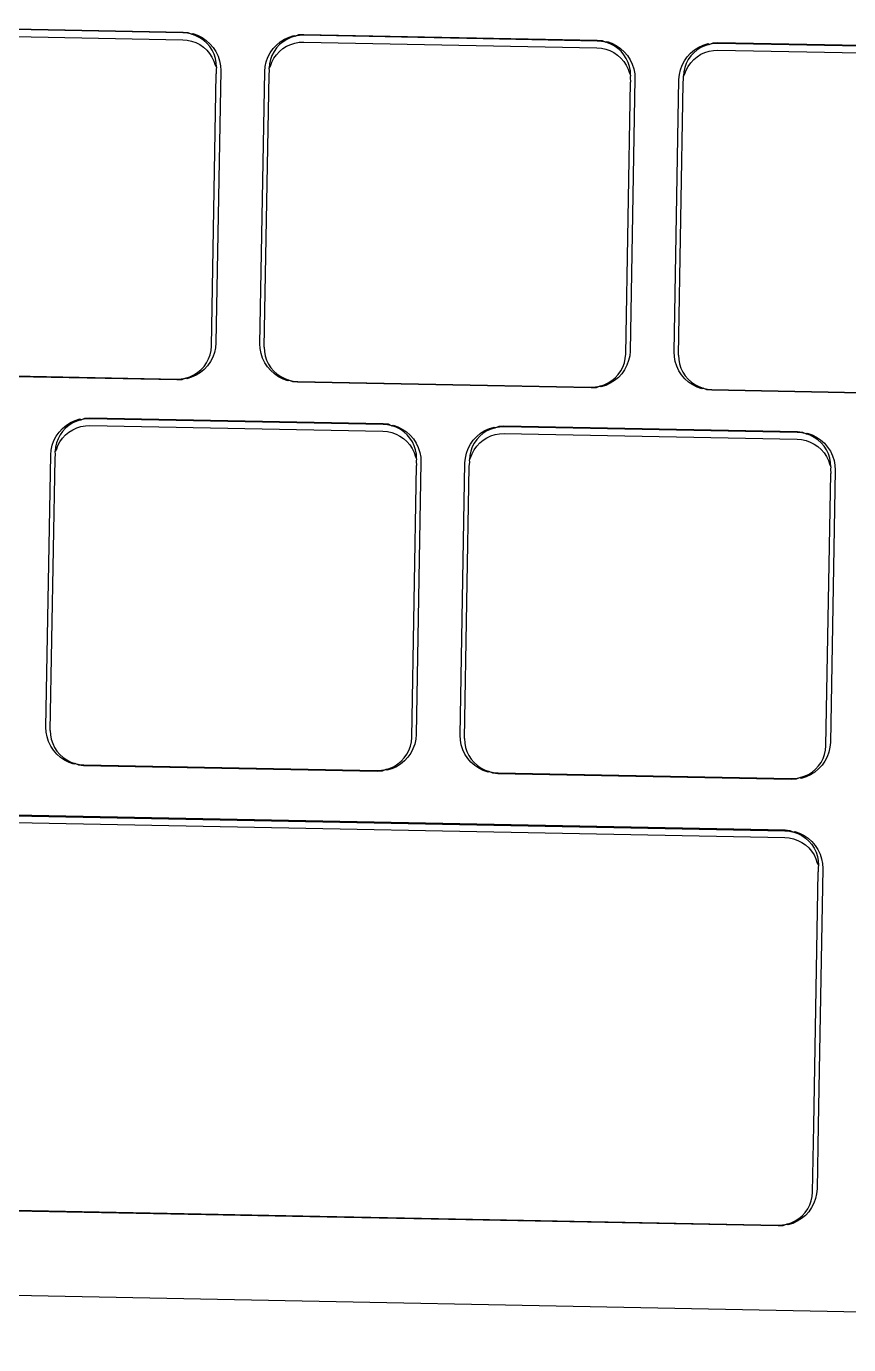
# Model space of a CAD drawing. Header units: millimetres. Extents: x 44692 to 101945, y -26273 to 14445.
# Drawn here: x 64309.3 to 64342.4, y -3054.6 to -3001.5 of the extents above; entities that cross this region are included whole.
import ezdxf

# ---------------------------------------------------------------- set-up
doc = ezdxf.new("R2010")
doc.units = ezdxf.units.MM
doc.header["$LTSCALE"] = 100
doc.layers.add('Muebles', color=112, linetype='Continuous')

msp = doc.modelspace()

# ---------------------------------------------------------------- linework, layer by layer
at = {"layer": 'Muebles'}
for p, q in [((64303.762, -3001.483), (64315.579, -3001.713)), ((64315.573, -3001.748), (64303.767, -3001.518)), ((64303.762, -3001.791), (64315.568, -3002.021)), ((64315.568, -3002.021), (64315.747, -3002.037)), ((64315.752, -3001.763), (64315.573, -3001.748)), ((64315.579, -3001.713), (64315.776, -3001.73)), ((64315.747, -3002.037), (64315.922, -3002.074)), ((64315.927, -3001.801), (64315.752, -3001.763)), ((64315.776, -3001.73), (64315.927, -3001.801)), ((64315.922, -3002.074), (64316.091, -3002.135)), ((64315.927, -3001.801), (64315.974, -3001.773)), ((64316.096, -3001.862), (64315.927, -3001.801)), ((64315.974, -3001.773), (64316.165, -3001.841)), ((64316.256, -3001.943), (64316.096, -3001.862)), ((64316.165, -3001.841), (64316.345, -3001.933)), ((64316.404, -3002.044), (64316.256, -3001.943)), ((64316.345, -3001.933), (64316.512, -3002.047)), ((64316.537, -3002.163), (64316.404, -3002.044)), ((64316.512, -3002.047), (64316.662, -3002.181)), ((64319.495, -3002.105), (64319.666, -3001.997)), ((64319.755, -3002.011), (64319.604, -3002.106)), ((64319.666, -3001.997), (64319.85, -3001.913)), ((64319.918, -3001.936), (64319.755, -3002.011)), ((64319.85, -3001.913), (64320.043, -3001.852)), ((64320.089, -3001.883), (64319.918, -3001.936)), ((64320.043, -3001.852), (64320.089, -3001.883)), ((64320.089, -3001.883), (64320.243, -3001.817)), ((64320.265, -3001.851), (64320.089, -3001.883)), ((64320.243, -3001.817), (64320.44, -3001.808)), ((64320.445, -3001.843), (64320.265, -3001.851)), ((64320.44, -3001.808), (64332.257, -3002.039)), ((64332.25, -3002.074), (64320.445, -3001.843)), ((64332.429, -3002.089), (64332.25, -3002.074)), ((64332.257, -3002.039), (64332.453, -3002.055)), ((64332.605, -3002.126), (64332.429, -3002.089)), ((64332.453, -3002.055), (64332.605, -3002.126)), ((64332.605, -3002.126), (64332.652, -3002.098)), ((64332.652, -3002.098), (64332.843, -3002.166)), ((64316.091, -3002.135), (64316.251, -3002.216)), ((64316.251, -3002.216), (64316.399, -3002.317)), ((64316.399, -3002.317), (64316.532, -3002.436)), ((64316.532, -3002.436), (64316.648, -3002.572)), ((64316.653, -3002.298), (64316.537, -3002.163)), ((64316.648, -3002.572), (64316.745, -3002.72)), ((64316.75, -3002.447), (64316.653, -3002.298)), ((64316.662, -3002.181), (64316.793, -3002.334)), ((64316.827, -3002.608), (64316.75, -3002.447)), ((64316.793, -3002.334), (64316.903, -3002.502)), ((64316.881, -3002.776), (64316.827, -3002.608)), ((64316.903, -3002.502), (64316.989, -3002.682)), ((64318.996, -3002.721), (64319.089, -3002.544)), ((64319.089, -3002.544), (64319.205, -3002.381)), ((64319.244, -3002.496), (64319.161, -3002.653)), ((64319.205, -3002.381), (64319.341, -3002.234)), ((64319.239, -3002.769), (64319.341, -3002.624)), ((64319.346, -3002.351), (64319.244, -3002.496)), ((64319.341, -3002.234), (64319.495, -3002.105)), ((64319.341, -3002.624), (64319.462, -3002.493)), ((64319.467, -3002.22), (64319.346, -3002.351)), ((64319.462, -3002.493), (64319.599, -3002.379)), ((64319.604, -3002.106), (64319.467, -3002.22)), ((64319.599, -3002.379), (64319.75, -3002.284)), ((64319.75, -3002.284), (64319.913, -3002.209)), ((64319.913, -3002.209), (64320.084, -3002.156)), ((64320.084, -3002.156), (64320.261, -3002.124)), ((64320.261, -3002.124), (64320.44, -3002.116)), ((64320.44, -3002.116), (64332.245, -3002.347)), ((64332.245, -3002.347), (64332.425, -3002.362)), ((64332.425, -3002.362), (64332.6, -3002.4)), ((64332.6, -3002.4), (64332.769, -3002.46)), ((64332.774, -3002.187), (64332.605, -3002.126)), ((64332.769, -3002.46), (64332.929, -3002.541)), ((64332.934, -3002.268), (64332.774, -3002.187)), ((64332.843, -3002.166), (64333.023, -3002.258)), ((64332.929, -3002.541), (64333.077, -3002.642)), ((64333.081, -3002.369), (64332.934, -3002.268)), ((64333.023, -3002.258), (64333.19, -3002.372)), ((64333.214, -3002.488), (64333.081, -3002.369)), ((64333.19, -3002.372), (64333.34, -3002.507)), ((64333.33, -3002.624), (64333.214, -3002.488)), ((64333.428, -3002.773), (64333.33, -3002.624)), ((64333.34, -3002.507), (64333.471, -3002.659)), ((64335.882, -3002.706), (64336.018, -3002.559)), ((64336.018, -3002.559), (64336.173, -3002.43)), ((64336.145, -3002.545), (64336.024, -3002.676)), ((64336.282, -3002.432), (64336.145, -3002.545)), ((64336.173, -3002.43), (64336.344, -3002.323)), ((64336.277, -3002.705), (64336.428, -3002.609)), ((64336.433, -3002.336), (64336.282, -3002.432)), ((64336.344, -3002.323), (64336.527, -3002.238)), ((64336.428, -3002.609), (64336.591, -3002.534)), ((64336.595, -3002.261), (64336.433, -3002.336)), ((64336.527, -3002.238), (64336.721, -3002.177)), ((64336.591, -3002.534), (64336.762, -3002.481)), ((64336.766, -3002.208), (64336.595, -3002.261)), ((64336.721, -3002.177), (64336.766, -3002.208)), ((64336.762, -3002.481), (64336.938, -3002.45)), ((64336.766, -3002.208), (64336.92, -3002.142)), ((64336.943, -3002.177), (64336.766, -3002.208)), ((64336.92, -3002.142), (64337.117, -3002.133)), ((64336.938, -3002.45), (64337.118, -3002.442)), ((64337.123, -3002.168), (64336.943, -3002.177)), ((64337.117, -3002.133), (64348.935, -3002.364)), ((64337.118, -3002.442), (64348.923, -3002.672)), ((64348.928, -3002.399), (64337.123, -3002.168)), ((64316.745, -3002.72), (64316.822, -3002.881)), ((64316.822, -3002.881), (64316.877, -3003.049)), ((64316.877, -3003.049), (64316.922, -3003.127)), ((64316.913, -3002.95), (64316.881, -3002.776)), ((64316.922, -3003.127), (64316.908, -3003.223)), ((64316.922, -3003.127), (64316.913, -3002.95)), ((64316.989, -3002.682), (64317.051, -3002.872)), ((64317.051, -3002.872), (64317.087, -3003.068)), ((64317.087, -3003.068), (64317.096, -3003.261)), ((64318.869, -3003.296), (64318.885, -3003.103)), ((64318.885, -3003.103), (64318.928, -3002.909)), ((64318.928, -3002.909), (64318.996, -3002.721)), ((64319.063, -3002.992), (64319.048, -3003.168)), ((64319.048, -3003.168), (64319.096, -3003.092)), ((64319.101, -3002.819), (64319.063, -3002.992)), ((64319.096, -3003.092), (64319.157, -3002.926)), ((64319.161, -3002.653), (64319.101, -3002.819)), ((64319.157, -3002.926), (64319.239, -3002.769)), ((64333.077, -3002.642), (64333.21, -3002.761)), ((64333.21, -3002.761), (64333.326, -3002.897)), ((64333.326, -3002.897), (64333.423, -3003.046)), ((64333.423, -3003.046), (64333.499, -3003.206)), ((64333.504, -3002.933), (64333.428, -3002.773)), ((64333.471, -3002.659), (64333.58, -3002.827)), ((64333.559, -3003.101), (64333.504, -3002.933)), ((64333.591, -3003.275), (64333.559, -3003.101)), ((64333.58, -3002.827), (64333.667, -3003.007)), ((64333.667, -3003.007), (64333.728, -3003.197)), ((64335.606, -3003.234), (64335.674, -3003.046)), ((64335.674, -3003.046), (64335.767, -3002.87)), ((64335.779, -3003.144), (64335.74, -3003.317)), ((64335.767, -3002.87), (64335.882, -3002.706)), ((64335.839, -3002.978), (64335.779, -3003.144)), ((64335.834, -3003.251), (64335.917, -3003.094)), ((64335.921, -3002.821), (64335.839, -3002.978)), ((64335.917, -3003.094), (64336.019, -3002.949)), ((64336.024, -3002.676), (64335.921, -3002.821)), ((64336.019, -3002.949), (64336.14, -3002.818)), ((64336.14, -3002.818), (64336.277, -3002.705)), ((64316.724, -3014.36), (64316.917, -3003.4)), ((64317.096, -3003.261), (64316.903, -3014.233)), ((64316.908, -3003.223), (64316.917, -3003.4)), ((64318.675, -3014.267), (64318.869, -3003.296)), ((64318.85, -3014.402), (64319.043, -3003.441)), ((64319.043, -3003.441), (64319.058, -3003.265)), ((64319.058, -3003.265), (64319.048, -3003.168)), ((64333.499, -3003.206), (64333.554, -3003.374)), ((64333.554, -3003.374), (64333.6, -3003.452)), ((64333.774, -3003.586), (64333.58, -3014.558)), ((64333.6, -3003.452), (64333.586, -3003.548)), ((64333.586, -3003.548), (64333.595, -3003.725)), ((64333.6, -3003.452), (64333.591, -3003.275)), ((64333.728, -3003.197), (64333.764, -3003.393)), ((64333.764, -3003.393), (64333.774, -3003.586)), ((64335.353, -3014.592), (64335.547, -3003.621)), ((64335.547, -3003.621), (64335.563, -3003.428)), ((64335.563, -3003.428), (64335.606, -3003.234)), ((64335.721, -3003.766), (64335.736, -3003.59)), ((64335.74, -3003.317), (64335.726, -3003.493)), ((64335.726, -3003.493), (64335.774, -3003.418)), ((64335.736, -3003.59), (64335.726, -3003.493)), ((64335.774, -3003.418), (64335.834, -3003.251)), ((64333.402, -3014.685), (64333.595, -3003.725)), ((64335.527, -3014.727), (64335.721, -3003.766)), ((64316.903, -3014.233), (64316.886, -3014.426)), ((64318.685, -3014.461), (64318.675, -3014.267)), ((64316.61, -3014.876), (64316.671, -3014.709)), ((64316.671, -3014.709), (64316.709, -3014.537)), ((64316.775, -3014.807), (64316.682, -3014.984)), ((64316.709, -3014.537), (64316.724, -3014.36)), ((64316.843, -3014.62), (64316.775, -3014.807)), ((64316.886, -3014.426), (64316.843, -3014.62)), ((64318.721, -3014.657), (64318.685, -3014.461)), ((64318.783, -3014.846), (64318.721, -3014.657)), ((64318.85, -3014.402), (64318.858, -3014.578)), ((64318.858, -3014.578), (64318.89, -3014.753)), ((64318.89, -3014.753), (64318.945, -3014.921)), ((64333.387, -3014.862), (64333.402, -3014.685)), ((64333.564, -3014.751), (64333.521, -3014.945)), ((64333.58, -3014.558), (64333.564, -3014.751)), ((64335.363, -3014.786), (64335.353, -3014.592)), ((64335.399, -3014.982), (64335.363, -3014.786)), ((64335.527, -3014.727), (64335.536, -3014.904)), ((64316.168, -3015.422), (64316.305, -3015.308)), ((64316.431, -3015.295), (64316.276, -3015.424)), ((64316.305, -3015.308), (64316.425, -3015.178)), ((64316.425, -3015.178), (64316.528, -3015.033)), ((64316.567, -3015.148), (64316.431, -3015.295)), ((64316.528, -3015.033), (64316.61, -3014.876)), ((64316.682, -3014.984), (64316.567, -3015.148)), ((64318.869, -3015.027), (64318.783, -3014.846)), ((64318.978, -3015.195), (64318.869, -3015.027)), ((64318.945, -3014.921), (64319.022, -3015.081)), ((64319.109, -3015.347), (64318.978, -3015.195)), ((64319.022, -3015.081), (64319.119, -3015.23)), ((64319.259, -3015.482), (64319.109, -3015.347)), ((64319.119, -3015.23), (64319.235, -3015.365)), ((64319.235, -3015.365), (64319.368, -3015.485)), ((64333.103, -3015.503), (64333.206, -3015.358)), ((64333.206, -3015.358), (64333.288, -3015.201)), ((64333.36, -3015.309), (64333.245, -3015.473)), ((64333.288, -3015.201), (64333.349, -3015.034)), ((64333.349, -3015.034), (64333.387, -3014.862)), ((64333.453, -3015.132), (64333.36, -3015.309)), ((64333.521, -3014.945), (64333.453, -3015.132)), ((64335.46, -3015.172), (64335.399, -3014.982)), ((64335.547, -3015.352), (64335.46, -3015.172)), ((64335.536, -3014.904), (64335.568, -3015.078)), ((64335.656, -3015.52), (64335.547, -3015.352)), ((64335.568, -3015.078), (64335.623, -3015.246)), ((64335.623, -3015.246), (64335.699, -3015.406)), ((64315.332, -3015.72), (64303.515, -3015.49)), ((64303.521, -3015.455), (64315.327, -3015.685)), ((64315.327, -3015.685), (64315.506, -3015.677)), ((64315.529, -3015.712), (64315.332, -3015.72)), ((64315.506, -3015.677), (64315.683, -3015.646)), ((64315.683, -3015.646), (64315.529, -3015.712)), ((64315.683, -3015.646), (64315.854, -3015.593)), ((64315.729, -3015.676), (64315.683, -3015.646)), ((64315.922, -3015.616), (64315.729, -3015.676)), ((64315.854, -3015.593), (64316.016, -3015.518)), ((64316.106, -3015.531), (64315.922, -3015.616)), ((64316.016, -3015.518), (64316.168, -3015.422)), ((64316.276, -3015.424), (64316.106, -3015.531)), ((64319.426, -3015.596), (64319.259, -3015.482)), ((64319.368, -3015.485), (64319.516, -3015.586)), ((64319.607, -3015.688), (64319.426, -3015.596)), ((64319.516, -3015.586), (64319.675, -3015.667)), ((64319.798, -3015.756), (64319.607, -3015.688)), ((64319.675, -3015.667), (64319.844, -3015.727)), ((64319.844, -3015.727), (64319.798, -3015.756)), ((64319.844, -3015.727), (64320.02, -3015.765)), ((64319.996, -3015.799), (64319.844, -3015.727)), ((64320.193, -3015.815), (64319.996, -3015.799)), ((64320.02, -3015.765), (64320.199, -3015.78)), ((64332.01, -3016.045), (64320.193, -3015.815)), ((64320.199, -3015.78), (64332.004, -3016.01)), ((64332.532, -3015.918), (64332.694, -3015.843)), ((64332.783, -3015.856), (64332.6, -3015.941)), ((64332.694, -3015.843), (64332.845, -3015.747)), ((64332.954, -3015.749), (64332.783, -3015.856)), ((64332.845, -3015.747), (64332.982, -3015.633)), ((64333.109, -3015.62), (64332.954, -3015.749)), ((64332.982, -3015.633), (64333.103, -3015.503)), ((64333.245, -3015.473), (64333.109, -3015.62)), ((64335.787, -3015.672), (64335.656, -3015.52)), ((64335.699, -3015.406), (64335.797, -3015.555)), ((64335.937, -3015.807), (64335.787, -3015.672)), ((64335.797, -3015.555), (64335.913, -3015.69)), ((64335.913, -3015.69), (64336.046, -3015.81)), ((64336.104, -3015.921), (64335.937, -3015.807)), ((64336.046, -3015.81), (64336.193, -3015.911)), ((64332.004, -3016.01), (64332.184, -3016.002)), ((64332.207, -3016.037), (64332.01, -3016.045)), ((64332.184, -3016.002), (64332.361, -3015.971)), ((64332.361, -3015.971), (64332.207, -3016.037)), ((64332.361, -3015.971), (64332.532, -3015.918)), ((64332.407, -3016.002), (64332.361, -3015.971)), ((64332.6, -3015.941), (64332.407, -3016.002)), ((64336.284, -3016.013), (64336.104, -3015.921)), ((64336.193, -3015.911), (64336.353, -3015.992)), ((64336.475, -3016.081), (64336.284, -3016.013)), ((64336.353, -3015.992), (64336.522, -3016.052)), ((64336.522, -3016.052), (64336.475, -3016.081)), ((64336.522, -3016.052), (64336.698, -3016.09)), ((64336.674, -3016.124), (64336.522, -3016.052)), ((64336.87, -3016.14), (64336.674, -3016.124)), ((64336.698, -3016.09), (64336.877, -3016.105)), ((64348.687, -3016.371), (64336.87, -3016.14)), ((64336.877, -3016.105), (64348.682, -3016.335)), ((64310.88, -3017.546), (64311.051, -3017.438)), ((64311.14, -3017.452), (64310.989, -3017.547)), ((64311.051, -3017.438), (64311.234, -3017.353)), ((64311.302, -3017.377), (64311.14, -3017.452)), ((64311.234, -3017.353), (64311.428, -3017.293)), ((64311.474, -3017.323), (64311.302, -3017.377)), ((64311.428, -3017.293), (64311.474, -3017.323)), ((64311.474, -3017.323), (64311.628, -3017.258)), ((64311.65, -3017.292), (64311.474, -3017.323)), ((64311.628, -3017.258), (64311.825, -3017.249)), ((64311.83, -3017.284), (64311.65, -3017.292)), ((64311.825, -3017.249), (64323.642, -3017.479)), ((64323.635, -3017.514), (64311.83, -3017.284)), ((64323.642, -3017.479), (64323.838, -3017.496)), ((64323.838, -3017.496), (64323.99, -3017.567)), ((64310.381, -3018.162), (64310.474, -3017.985)), ((64310.474, -3017.985), (64310.589, -3017.822)), ((64310.629, -3017.937), (64310.546, -3018.094)), ((64310.589, -3017.822), (64310.726, -3017.674)), ((64310.731, -3017.792), (64310.629, -3017.937)), ((64310.726, -3017.674), (64310.88, -3017.546)), ((64310.726, -3018.065), (64310.847, -3017.934)), ((64310.852, -3017.661), (64310.731, -3017.792)), ((64310.847, -3017.934), (64310.984, -3017.82)), ((64310.989, -3017.547), (64310.852, -3017.661)), ((64310.984, -3017.82), (64311.135, -3017.725)), ((64311.135, -3017.725), (64311.298, -3017.65)), ((64311.298, -3017.65), (64311.469, -3017.596)), ((64311.469, -3017.596), (64311.646, -3017.565)), ((64311.646, -3017.565), (64311.825, -3017.557)), ((64311.825, -3017.557), (64323.63, -3017.787)), ((64323.63, -3017.787), (64323.809, -3017.802)), ((64323.814, -3017.529), (64323.635, -3017.514)), ((64323.809, -3017.802), (64323.985, -3017.84)), ((64323.99, -3017.567), (64323.814, -3017.529)), ((64323.985, -3017.84), (64324.154, -3017.9)), ((64323.99, -3017.567), (64324.037, -3017.539)), ((64324.159, -3017.627), (64323.99, -3017.567)), ((64324.037, -3017.539), (64324.228, -3017.607)), ((64324.154, -3017.9), (64324.314, -3017.982)), ((64324.319, -3017.709), (64324.159, -3017.627)), ((64324.228, -3017.607), (64324.408, -3017.698)), ((64324.314, -3017.982), (64324.461, -3018.083)), ((64324.466, -3017.81), (64324.319, -3017.709)), ((64324.408, -3017.698), (64324.575, -3017.813)), ((64324.599, -3017.929), (64324.466, -3017.81)), ((64324.575, -3017.813), (64324.725, -3017.947)), ((64324.715, -3018.064), (64324.599, -3017.929)), ((64324.725, -3017.947), (64324.856, -3018.1)), ((64327.267, -3018.147), (64327.403, -3017.999)), ((64327.403, -3017.999), (64327.558, -3017.871)), ((64327.53, -3017.986), (64327.409, -3018.117)), ((64327.667, -3017.872), (64327.53, -3017.986)), ((64327.558, -3017.871), (64327.729, -3017.763)), ((64327.818, -3017.777), (64327.667, -3017.872)), ((64327.729, -3017.763), (64327.912, -3017.678)), ((64327.813, -3018.05), (64327.975, -3017.975)), ((64327.98, -3017.702), (64327.818, -3017.777)), ((64327.912, -3017.678), (64328.106, -3017.618)), ((64327.975, -3017.975), (64328.147, -3017.921)), ((64328.151, -3017.648), (64327.98, -3017.702)), ((64328.106, -3017.618), (64328.151, -3017.648)), ((64328.147, -3017.921), (64328.323, -3017.89)), ((64328.151, -3017.648), (64328.305, -3017.583)), ((64328.328, -3017.617), (64328.151, -3017.648)), ((64328.305, -3017.583), (64328.502, -3017.574)), ((64328.323, -3017.89), (64328.503, -3017.882)), ((64328.508, -3017.609), (64328.328, -3017.617)), ((64328.502, -3017.574), (64340.319, -3017.804)), ((64328.503, -3017.882), (64340.308, -3018.112)), ((64340.313, -3017.839), (64328.508, -3017.609)), ((64340.492, -3017.854), (64340.313, -3017.839)), ((64340.319, -3017.804), (64340.516, -3017.821)), ((64340.668, -3017.892), (64340.492, -3017.854)), ((64340.516, -3017.821), (64340.668, -3017.892)), ((64340.668, -3017.892), (64340.714, -3017.864)), ((64340.837, -3017.952), (64340.668, -3017.892)), ((64340.714, -3017.864), (64340.906, -3017.932)), ((64340.996, -3018.034), (64340.837, -3017.952)), ((64340.906, -3017.932), (64341.086, -3018.024)), ((64341.086, -3018.024), (64341.253, -3018.138)), ((64310.254, -3018.736), (64310.27, -3018.544)), ((64310.27, -3018.544), (64310.313, -3018.349)), ((64310.313, -3018.349), (64310.381, -3018.162)), ((64310.448, -3018.433), (64310.433, -3018.609)), ((64310.433, -3018.609), (64310.481, -3018.533)), ((64310.486, -3018.26), (64310.448, -3018.433)), ((64310.481, -3018.533), (64310.542, -3018.367)), ((64310.546, -3018.094), (64310.486, -3018.26)), ((64310.542, -3018.367), (64310.624, -3018.21)), ((64310.624, -3018.21), (64310.726, -3018.065)), ((64324.461, -3018.083), (64324.594, -3018.202)), ((64324.594, -3018.202), (64324.711, -3018.337)), ((64324.711, -3018.337), (64324.808, -3018.486)), ((64324.813, -3018.213), (64324.715, -3018.064)), ((64324.808, -3018.486), (64324.884, -3018.646)), ((64324.889, -3018.373), (64324.813, -3018.213)), ((64324.856, -3018.1), (64324.965, -3018.268)), ((64324.944, -3018.542), (64324.889, -3018.373)), ((64324.976, -3018.716), (64324.944, -3018.542)), ((64324.965, -3018.268), (64325.052, -3018.448)), ((64325.052, -3018.448), (64325.113, -3018.638)), ((64326.991, -3018.674), (64327.059, -3018.487)), ((64327.059, -3018.487), (64327.152, -3018.31)), ((64327.152, -3018.31), (64327.267, -3018.147)), ((64327.224, -3018.419), (64327.163, -3018.585)), ((64327.219, -3018.692), (64327.302, -3018.535)), ((64327.306, -3018.262), (64327.224, -3018.419)), ((64327.302, -3018.535), (64327.404, -3018.39)), ((64327.409, -3018.117), (64327.306, -3018.262)), ((64327.404, -3018.39), (64327.525, -3018.259)), ((64327.525, -3018.259), (64327.662, -3018.145)), ((64327.662, -3018.145), (64327.813, -3018.05)), ((64340.308, -3018.112), (64340.487, -3018.127)), ((64340.487, -3018.127), (64340.663, -3018.165)), ((64340.663, -3018.165), (64340.832, -3018.225)), ((64340.832, -3018.225), (64340.992, -3018.307)), ((64340.992, -3018.307), (64341.139, -3018.408)), ((64341.144, -3018.135), (64340.996, -3018.034)), ((64341.139, -3018.408), (64341.272, -3018.527)), ((64341.277, -3018.254), (64341.144, -3018.135)), ((64341.253, -3018.138), (64341.403, -3018.272)), ((64341.272, -3018.527), (64341.388, -3018.662)), ((64341.393, -3018.389), (64341.277, -3018.254)), ((64341.49, -3018.538), (64341.393, -3018.389)), ((64341.403, -3018.272), (64341.534, -3018.425)), ((64341.567, -3018.698), (64341.49, -3018.538)), ((64341.534, -3018.425), (64341.643, -3018.593)), ((64310.06, -3029.708), (64310.254, -3018.736)), ((64310.235, -3029.842), (64310.428, -3018.882)), ((64310.428, -3018.882), (64310.443, -3018.706)), ((64310.443, -3018.706), (64310.433, -3018.609)), ((64324.884, -3018.646), (64324.939, -3018.815)), ((64324.939, -3018.815), (64324.985, -3018.893)), ((64325.159, -3019.027), (64324.965, -3029.999)), ((64324.985, -3018.893), (64324.971, -3018.989)), ((64324.971, -3018.989), (64324.98, -3019.166)), ((64324.985, -3018.893), (64324.976, -3018.716)), ((64325.113, -3018.638), (64325.149, -3018.834)), ((64325.149, -3018.834), (64325.159, -3019.027)), ((64326.738, -3030.033), (64326.932, -3019.062)), ((64326.932, -3019.062), (64326.948, -3018.869)), ((64326.948, -3018.869), (64326.991, -3018.674)), ((64327.106, -3019.207), (64327.121, -3019.031)), ((64327.125, -3018.758), (64327.11, -3018.934)), ((64327.11, -3018.934), (64327.159, -3018.858)), ((64327.121, -3019.031), (64327.11, -3018.934)), ((64327.163, -3018.585), (64327.125, -3018.758)), ((64327.159, -3018.858), (64327.219, -3018.692)), ((64341.388, -3018.662), (64341.485, -3018.811)), ((64341.485, -3018.811), (64341.562, -3018.971)), ((64341.562, -3018.971), (64341.617, -3019.14)), ((64341.622, -3018.867), (64341.567, -3018.698)), ((64341.654, -3019.041), (64341.622, -3018.867)), ((64341.643, -3018.593), (64341.729, -3018.773)), ((64341.662, -3019.218), (64341.654, -3019.041)), ((64341.729, -3018.773), (64341.791, -3018.963)), ((64341.791, -3018.963), (64341.827, -3019.159)), ((64324.786, -3030.126), (64324.98, -3019.166)), ((64326.912, -3030.167), (64327.106, -3019.207)), ((64341.464, -3030.451), (64341.658, -3019.491)), ((64341.617, -3019.14), (64341.662, -3019.218)), ((64341.837, -3019.352), (64341.643, -3030.324)), ((64341.662, -3019.218), (64341.649, -3019.314)), ((64341.649, -3019.314), (64341.658, -3019.491)), ((64341.827, -3019.159), (64341.837, -3019.352)), ((64310.07, -3029.901), (64310.06, -3029.708)), ((64310.106, -3030.097), (64310.07, -3029.901)), ((64310.167, -3030.287), (64310.106, -3030.097)), ((64310.235, -3029.842), (64310.243, -3030.019)), ((64310.243, -3030.019), (64310.275, -3030.193)), ((64310.275, -3030.193), (64310.33, -3030.362)), ((64324.772, -3030.302), (64324.786, -3030.126)), ((64324.949, -3030.191), (64324.906, -3030.386)), ((64324.965, -3029.999), (64324.949, -3030.191)), ((64326.748, -3030.226), (64326.738, -3030.033)), ((64326.784, -3030.422), (64326.748, -3030.226)), ((64326.912, -3030.167), (64326.921, -3030.344)), ((64310.254, -3030.467), (64310.167, -3030.287)), ((64310.363, -3030.635), (64310.254, -3030.467)), ((64310.33, -3030.362), (64310.407, -3030.522)), ((64310.494, -3030.788), (64310.363, -3030.635)), ((64310.407, -3030.522), (64310.504, -3030.671)), ((64310.504, -3030.671), (64310.62, -3030.806)), ((64324.591, -3030.798), (64324.673, -3030.641)), ((64324.745, -3030.75), (64324.63, -3030.913)), ((64324.673, -3030.641), (64324.733, -3030.475)), ((64324.733, -3030.475), (64324.772, -3030.302)), ((64324.838, -3030.573), (64324.745, -3030.75)), ((64324.906, -3030.386), (64324.838, -3030.573)), ((64326.845, -3030.612), (64326.784, -3030.422)), ((64326.932, -3030.793), (64326.845, -3030.612)), ((64326.921, -3030.344), (64326.953, -3030.518)), ((64326.953, -3030.518), (64327.008, -3030.687)), ((64327.008, -3030.687), (64327.084, -3030.847)), ((64341.411, -3030.8), (64341.449, -3030.627)), ((64341.449, -3030.627), (64341.464, -3030.451)), ((64341.584, -3030.711), (64341.516, -3030.898)), ((64341.627, -3030.516), (64341.584, -3030.711)), ((64341.643, -3030.324), (64341.627, -3030.516)), ((64310.644, -3030.922), (64310.494, -3030.788)), ((64310.62, -3030.806), (64310.753, -3030.925)), ((64310.811, -3031.037), (64310.644, -3030.922)), ((64310.753, -3030.925), (64310.901, -3031.026)), ((64310.991, -3031.128), (64310.811, -3031.037)), ((64310.901, -3031.026), (64311.06, -3031.108)), ((64311.182, -3031.196), (64310.991, -3031.128)), ((64311.06, -3031.108), (64311.229, -3031.168)), ((64311.229, -3031.168), (64311.182, -3031.196)), ((64311.229, -3031.168), (64311.405, -3031.206)), ((64311.381, -3031.239), (64311.229, -3031.168)), ((64311.577, -3031.256), (64311.381, -3031.239)), ((64311.405, -3031.206), (64311.584, -3031.221)), ((64323.395, -3031.486), (64311.577, -3031.256)), ((64311.584, -3031.221), (64323.389, -3031.451)), ((64323.917, -3031.358), (64324.079, -3031.283)), ((64324.168, -3031.297), (64323.985, -3031.382)), ((64324.079, -3031.283), (64324.23, -3031.188)), ((64324.339, -3031.189), (64324.168, -3031.297)), ((64324.23, -3031.188), (64324.367, -3031.074)), ((64324.494, -3031.061), (64324.339, -3031.189)), ((64324.367, -3031.074), (64324.488, -3030.943)), ((64324.488, -3030.943), (64324.591, -3030.798)), ((64324.63, -3030.913), (64324.494, -3031.061)), ((64327.041, -3030.96), (64326.932, -3030.793)), ((64327.172, -3031.113), (64327.041, -3030.96)), ((64327.084, -3030.847), (64327.182, -3030.996)), ((64327.322, -3031.247), (64327.172, -3031.113)), ((64327.182, -3030.996), (64327.298, -3031.131)), ((64327.298, -3031.131), (64327.431, -3031.25)), ((64327.489, -3031.362), (64327.322, -3031.247)), ((64327.431, -3031.25), (64327.578, -3031.351)), ((64341.045, -3031.399), (64341.166, -3031.268)), ((64341.166, -3031.268), (64341.268, -3031.123)), ((64341.308, -3031.238), (64341.171, -3031.386)), ((64341.268, -3031.123), (64341.351, -3030.966)), ((64341.423, -3031.075), (64341.308, -3031.238)), ((64341.351, -3030.966), (64341.411, -3030.8)), ((64341.516, -3030.898), (64341.423, -3031.075)), ((64323.389, -3031.451), (64323.569, -3031.443)), ((64323.592, -3031.477), (64323.395, -3031.486)), ((64323.569, -3031.443), (64323.746, -3031.412)), ((64323.746, -3031.412), (64323.592, -3031.477)), ((64323.746, -3031.412), (64323.917, -3031.358)), ((64323.791, -3031.442), (64323.746, -3031.412)), ((64323.985, -3031.382), (64323.791, -3031.442)), ((64327.669, -3031.453), (64327.489, -3031.362)), ((64327.578, -3031.351), (64327.738, -3031.433)), ((64327.86, -3031.521), (64327.669, -3031.453)), ((64327.738, -3031.433), (64327.907, -3031.493)), ((64327.907, -3031.493), (64327.86, -3031.521)), ((64327.907, -3031.493), (64328.083, -3031.531)), ((64328.059, -3031.564), (64327.907, -3031.493)), ((64328.255, -3031.581), (64328.059, -3031.564)), ((64328.083, -3031.531), (64328.262, -3031.546)), ((64340.072, -3031.811), (64328.255, -3031.581)), ((64328.262, -3031.546), (64340.067, -3031.776)), ((64340.067, -3031.776), (64340.247, -3031.768)), ((64340.269, -3031.802), (64340.072, -3031.811)), ((64340.247, -3031.768), (64340.423, -3031.737)), ((64340.423, -3031.737), (64340.269, -3031.802)), ((64340.423, -3031.737), (64340.594, -3031.683)), ((64340.469, -3031.767), (64340.423, -3031.737)), ((64340.663, -3031.707), (64340.469, -3031.767)), ((64340.594, -3031.683), (64340.757, -3031.608)), ((64340.846, -3031.622), (64340.663, -3031.707)), ((64340.757, -3031.608), (64340.908, -3031.513)), ((64341.017, -3031.514), (64340.846, -3031.622)), ((64340.908, -3031.513), (64341.045, -3031.399)), ((64341.171, -3031.386), (64341.017, -3031.514)), ((64261.329, -3032.314), (64339.819, -3033.844)), ((64261.334, -3032.349), (64339.813, -3033.879)), ((64261.33, -3032.622), (64339.808, -3034.152)), ((64339.813, -3033.879), (64339.992, -3033.894)), ((64339.819, -3033.844), (64340.016, -3033.861)), ((64339.992, -3033.894), (64340.167, -3033.932)), ((64340.016, -3033.861), (64340.167, -3033.932)), ((64340.167, -3033.932), (64340.214, -3033.903)), ((64340.167, -3033.932), (64340.336, -3033.992)), ((64340.214, -3033.903), (64340.405, -3033.971)), ((64339.808, -3034.152), (64339.987, -3034.167)), ((64339.987, -3034.167), (64340.162, -3034.205)), ((64340.162, -3034.205), (64340.331, -3034.265)), ((64340.331, -3034.265), (64340.491, -3034.346)), ((64340.336, -3033.992), (64340.496, -3034.073)), ((64340.405, -3033.971), (64340.586, -3034.063)), ((64340.491, -3034.346), (64340.639, -3034.448)), ((64340.496, -3034.073), (64340.644, -3034.175)), ((64340.586, -3034.063), (64340.752, -3034.177)), ((64340.639, -3034.448), (64340.772, -3034.567)), ((64340.644, -3034.175), (64340.777, -3034.294)), ((64340.752, -3034.177), (64340.902, -3034.312)), ((64340.777, -3034.294), (64340.893, -3034.429)), ((64340.893, -3034.429), (64340.99, -3034.578)), ((64340.902, -3034.312), (64341.033, -3034.464)), ((64341.033, -3034.464), (64341.143, -3034.632)), ((64340.772, -3034.567), (64340.888, -3034.702)), ((64340.888, -3034.702), (64340.985, -3034.851)), ((64340.985, -3034.851), (64341.062, -3035.011)), ((64340.99, -3034.578), (64341.067, -3034.738)), ((64341.062, -3035.011), (64341.117, -3035.18)), ((64341.067, -3034.738), (64341.121, -3034.907)), ((64341.121, -3034.907), (64341.153, -3035.081)), ((64341.143, -3034.632), (64341.229, -3034.813)), ((64341.229, -3034.813), (64341.291, -3035.002)), ((64341.291, -3035.002), (64341.327, -3035.198)), ((64340.977, -3045.744), (64341.157, -3035.53)), ((64341.117, -3035.18), (64341.162, -3035.257)), ((64341.162, -3035.257), (64341.149, -3035.354)), ((64341.149, -3035.354), (64341.157, -3035.53)), ((64341.153, -3035.081), (64341.162, -3035.257)), ((64341.336, -3035.392), (64341.154, -3045.747)), ((64341.327, -3035.198), (64341.336, -3035.392)), ((64340.93, -3048.43), (64340.977, -3045.744)), ((64341.154, -3045.747), (64341.108, -3048.303)), ((64339.538, -3049.79), (64261.048, -3048.26)), ((64261.054, -3048.225), (64339.533, -3049.755)), ((64340.816, -3048.945), (64340.877, -3048.779)), ((64340.877, -3048.779), (64340.915, -3048.606)), ((64340.915, -3048.606), (64340.93, -3048.43)), ((64341.049, -3048.69), (64340.981, -3048.877)), ((64341.092, -3048.495), (64341.049, -3048.69)), ((64341.108, -3048.303), (64341.092, -3048.495)), ((64340.511, -3049.378), (64340.631, -3049.248)), ((64340.631, -3049.248), (64340.734, -3049.102)), ((64340.773, -3049.218), (64340.637, -3049.365)), ((64340.734, -3049.102), (64340.816, -3048.945)), ((64340.888, -3049.054), (64340.773, -3049.218)), ((64340.981, -3048.877), (64340.888, -3049.054)), ((64339.533, -3049.755), (64339.712, -3049.747)), ((64339.735, -3049.781), (64339.538, -3049.79)), ((64339.712, -3049.747), (64339.889, -3049.716)), ((64339.889, -3049.716), (64339.735, -3049.781)), ((64339.889, -3049.716), (64340.06, -3049.662)), ((64339.935, -3049.746), (64339.889, -3049.716)), ((64340.128, -3049.686), (64339.935, -3049.746)), ((64340.06, -3049.662), (64340.222, -3049.587)), ((64340.311, -3049.601), (64340.128, -3049.686)), ((64340.222, -3049.587), (64340.373, -3049.492)), ((64340.482, -3049.493), (64340.311, -3049.601)), ((64340.373, -3049.492), (64340.511, -3049.378)), ((64340.637, -3049.365), (64340.482, -3049.493)), ((64410.122, -3054.571), (64173.972, -3049.968))]:
    msp.add_line(p, q, dxfattribs=at)

doc.saveas('drawing.dxf')
